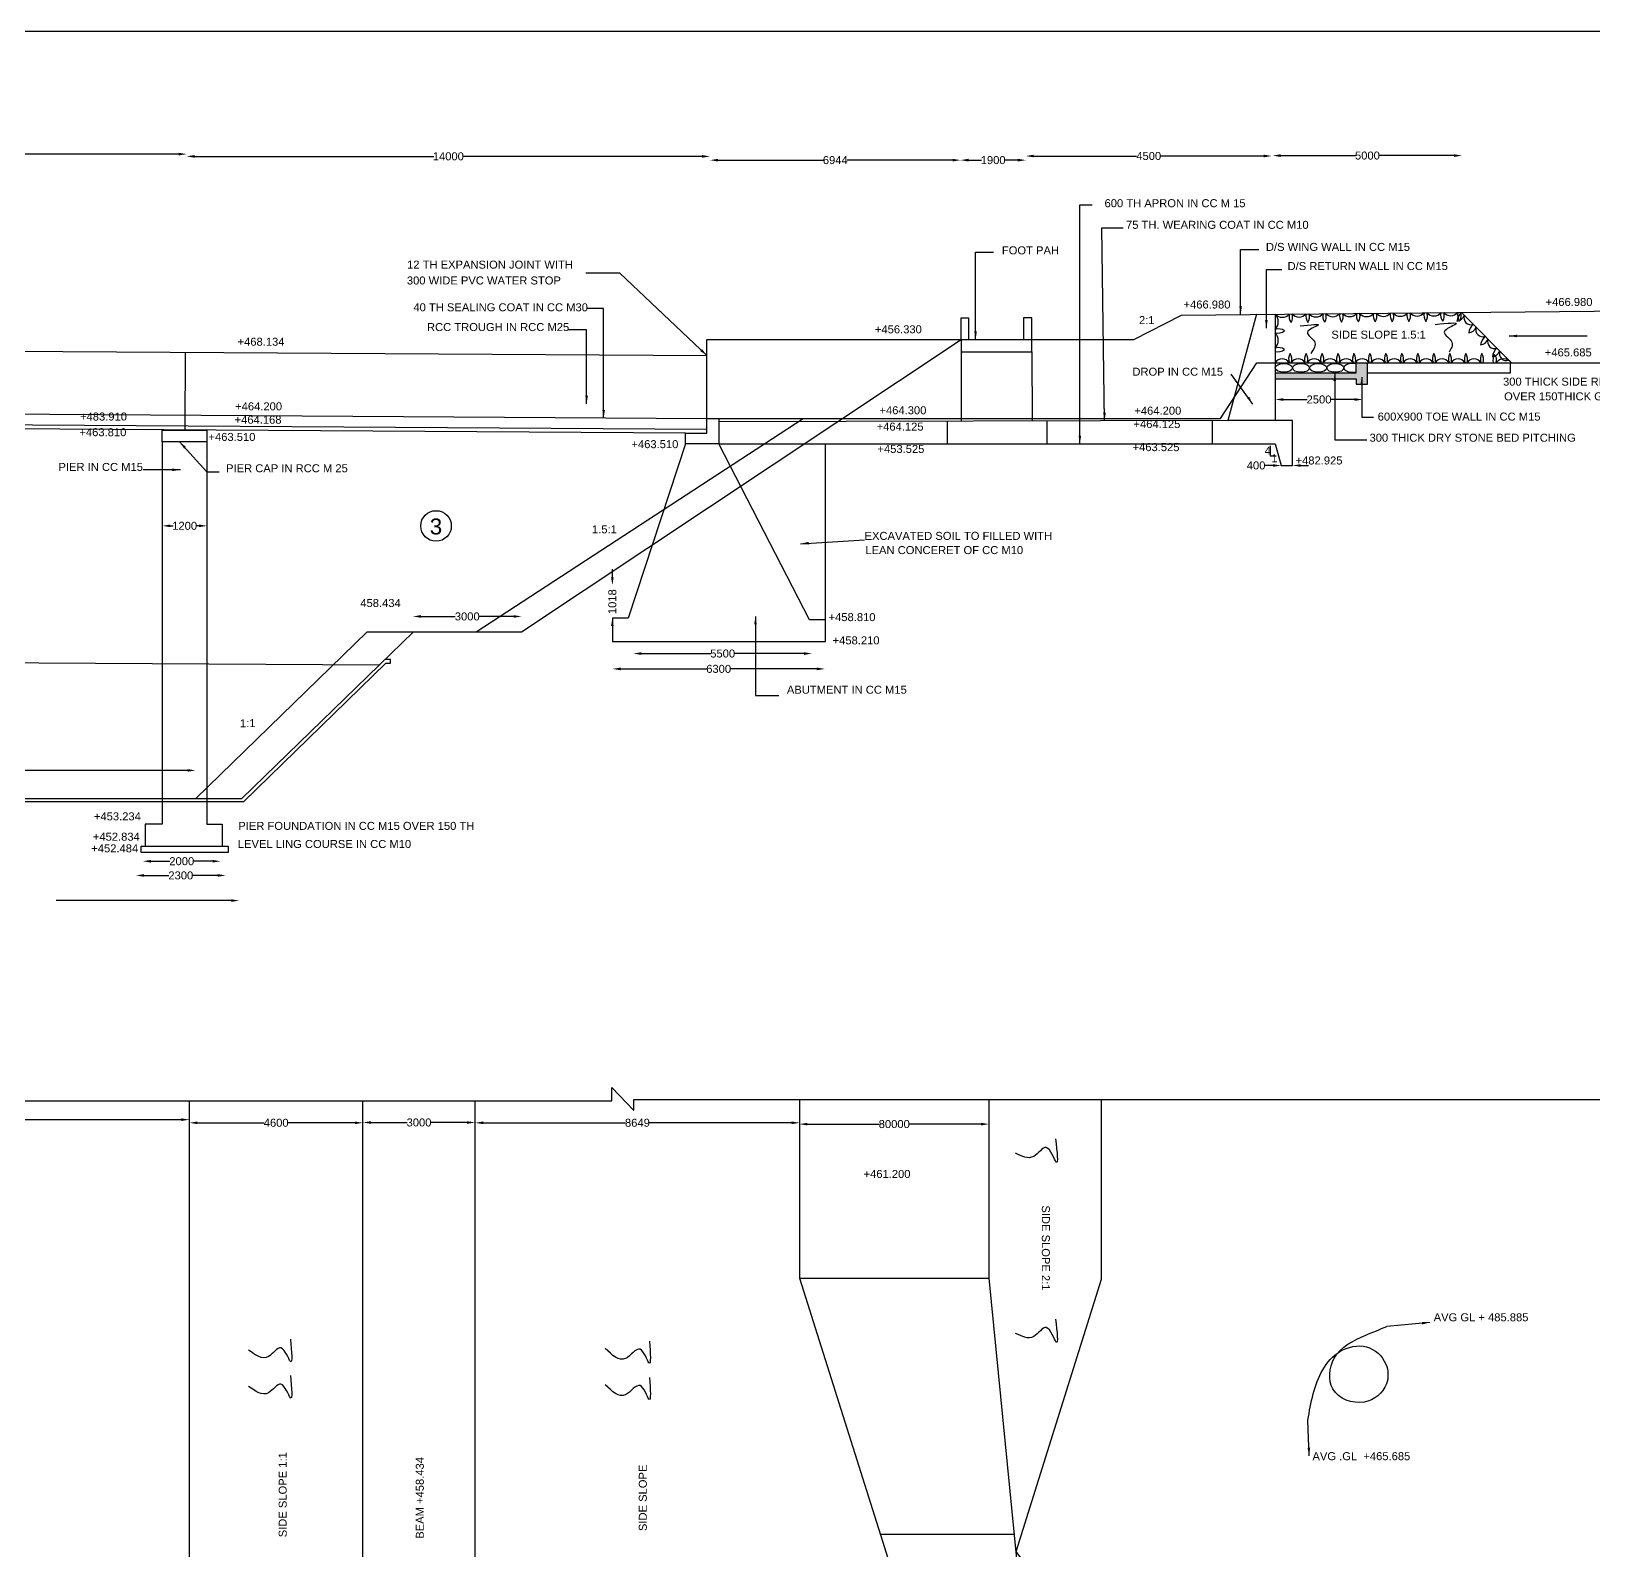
# Model space of a CAD drawing. Header units: millimetres. Extents: x 2429238 to 2656636, y 44384530 to 44544819.
# Drawn here: x 2536800 to 2614895, y 44468838 to 44544819 of the extents above; entities that cross this region are included whole.
import ezdxf

# ---------------------------------------------------------------- set-up
doc = ezdxf.new("R2010")
doc.units = ezdxf.units.MM
doc.header["$MEASUREMENT"] = 0
for name, color, linetype in [('DIMENSION', 7, 'Continuous'), ('DRAWING', 2, 'Continuous'), ('TEXT', 7, 'Continuous')]:
    doc.layers.add(name, color=color, linetype=linetype)
doc.styles.get("Standard").update_dxf_attribs({"font": 'arial.ttf', "height": 400})
doc.dimstyles.get("Standard").update_dxf_attribs({"dimtxt": 400, "dimasz": 400, "dimexe": 0.18, "dimexo": 0.0625, "dimgap": 0.09, "dimtad": 0, "dimdec": 0, "dimzin": 0, "dimdsep": 46, "dimtxsty": 'Standard', "dimcen": 0.09, "dimse1": 1, "dimse2": 1, "dimadec": 0, "dimazin": 0, "dimtfac": 1, "dimtdec": 0, "dimtofl": 0, "dimtmove": 0, "dimatfit": 3, "dimfxl": 1, "dimtolj": 1, "dimtzin": 0, "dimarcsym": 0})

# ---------------------------------------------------------------- blocks, each defined once
blk = doc.blocks.new('*D58')
at = {"layer": 'Defpoints', "color": 0, "transparency": 16777216}
for p in [(2518899, 44538948), (2544567, 44538676), (2544567, 44538676)]:
    blk.add_point(p, dxfattribs=at)
at = {"layer": 'TEXT', "color": 0, "lineweight": -2, "transparency": 16777216}
for p, q in [((2519299, 44538676), (2531000, 44538676)), ((2544167, 44538676), (2532466, 44538676))]:
    blk.add_line(p, q, dxfattribs=at)
at = {"layer": 'TEXT', "color": 0, "transparency": 16777216}
for points in [[(2519299, 44538743), (2519299, 44538610), (2518899, 44538676)], [(2544167, 44538743), (2544167, 44538610), (2544567, 44538676)]]:
    blk.add_solid(points, dxfattribs=at)
at = {"layer": 'TEXT', "color": 0, "transparency": 16777216, "insert": (2531733, 44538676), "char_height": 400, "attachment_point": 5}
blk.add_mtext('\\A1;14000', dxfattribs=at)
blk = doc.blocks.new('*D59')
at = {"layer": 'Defpoints', "color": 0, "transparency": 16777216}
for p in [(2544567, 44538676), (2570725, 44538676), (2570725, 44538562)]:
    blk.add_point(p, dxfattribs=at)
at = {"layer": 'TEXT', "color": 0, "lineweight": -2, "transparency": 16777216}
for p, q in [((2544967, 44538562), (2556913, 44538562)), ((2570325, 44538562), (2558379, 44538562))]:
    blk.add_line(p, q, dxfattribs=at)
at = {"layer": 'TEXT', "color": 0, "transparency": 16777216}
for points in [[(2544967, 44538629), (2544967, 44538495), (2544567, 44538562)], [(2570325, 44538629), (2570325, 44538495), (2570725, 44538562)]]:
    blk.add_solid(points, dxfattribs=at)
at = {"layer": 'TEXT', "color": 0, "transparency": 16777216, "insert": (2557646, 44538562), "char_height": 400, "attachment_point": 5}
blk.add_mtext('\\A1;14000', dxfattribs=at)
blk = doc.blocks.new('*D60')
at = {"layer": 'Defpoints', "color": 0, "transparency": 16777216}
for p in [(2570725, 44538562), (2583245, 44538424), (2583245, 44538373)]:
    blk.add_point(p, dxfattribs=at)
at = {"layer": 'TEXT', "color": 0, "lineweight": -2, "transparency": 16777216}
for p, q in [((2571125, 44538373), (2576387, 44538373)), ((2582845, 44538373), (2577582, 44538373))]:
    blk.add_line(p, q, dxfattribs=at)
at = {"layer": 'TEXT', "color": 0, "transparency": 16777216}
for points in [[(2571125, 44538440), (2571125, 44538307), (2570725, 44538373)], [(2582845, 44538440), (2582845, 44538307), (2583245, 44538373)]]:
    blk.add_solid(points, dxfattribs=at)
at = {"layer": 'TEXT', "color": 0, "transparency": 16777216, "insert": (2576985, 44538373), "char_height": 400, "attachment_point": 5}
blk.add_mtext('\\A1;6944', dxfattribs=at)
blk = doc.blocks.new('*D61')
at = {"layer": 'Defpoints', "color": 0, "transparency": 16777216}
for p in [(2583245, 44538424), (2586508, 44538424), (2586508, 44538373)]:
    blk.add_point(p, dxfattribs=at)
at = {"layer": 'TEXT', "color": 0, "lineweight": -2, "transparency": 16777216}
for p, q in [((2583645, 44538373), (2584299, 44538373)), ((2586108, 44538373), (2585454, 44538373))]:
    blk.add_line(p, q, dxfattribs=at)
at = {"layer": 'TEXT', "color": 0, "transparency": 16777216}
for points in [[(2583645, 44538440), (2583645, 44538307), (2583245, 44538373)], [(2586108, 44538440), (2586108, 44538307), (2586508, 44538373)]]:
    blk.add_solid(points, dxfattribs=at)
at = {"layer": 'TEXT', "color": 0, "transparency": 16777216, "insert": (2584876, 44538373), "char_height": 400, "attachment_point": 5}
blk.add_mtext('\\A1;1900', dxfattribs=at)
blk = doc.blocks.new('*D62')
at = {"layer": 'Defpoints', "color": 0, "transparency": 16777216}
for p in [(2586508, 44538373), (2598795, 44538580), (2598795, 44538580)]:
    blk.add_point(p, dxfattribs=at)
at = {"layer": 'TEXT', "color": 0, "lineweight": -2, "transparency": 16777216}
for p, q in [((2586908, 44538580), (2592047, 44538580)), ((2598395, 44538580), (2593257, 44538580))]:
    blk.add_line(p, q, dxfattribs=at)
at = {"layer": 'TEXT', "color": 0, "transparency": 16777216}
for points in [[(2586908, 44538647), (2586908, 44538513), (2586508, 44538580)], [(2598395, 44538647), (2598395, 44538513), (2598795, 44538580)]]:
    blk.add_solid(points, dxfattribs=at)
at = {"layer": 'TEXT', "color": 0, "transparency": 16777216, "insert": (2592652, 44538580), "char_height": 400, "attachment_point": 5}
blk.add_mtext('\\A1;4500', dxfattribs=at)
blk = doc.blocks.new('*D63')
at = {"layer": 'Defpoints', "color": 0, "transparency": 16777216}
for p in [(2598851, 44538589), (2608314, 44538600), (2608314, 44538589)]:
    blk.add_point(p, dxfattribs=at)
at = {"layer": 'TEXT', "color": 0, "lineweight": -2, "transparency": 16777216}
for p, q in [((2599251, 44538600), (2602986, 44538600)), ((2607914, 44538600), (2604179, 44538600))]:
    blk.add_line(p, q, dxfattribs=at)
at = {"layer": 'TEXT', "color": 0, "transparency": 16777216}
for points in [[(2599251, 44538667), (2599251, 44538533), (2598851, 44538600)], [(2607914, 44538667), (2607914, 44538533), (2608314, 44538600)]]:
    blk.add_solid(points, dxfattribs=at)
at = {"layer": 'TEXT', "color": 0, "transparency": 16777216, "insert": (2603582, 44538600), "char_height": 400, "attachment_point": 5}
blk.add_mtext('\\A1;5000', dxfattribs=at)
blk = doc.blocks.new('*D64')
at = {"layer": 'Defpoints', "color": 0, "transparency": 16777216}
for p in [(2598979, 44526342), (2603350, 44526404), (2603350, 44526342)]:
    blk.add_point(p, dxfattribs=at)
at = {"layer": 'TEXT', "color": 0, "lineweight": -2, "transparency": 16777216}
for p, q in [((2599379, 44526404), (2600564, 44526404)), ((2602950, 44526404), (2601764, 44526404))]:
    blk.add_line(p, q, dxfattribs=at)
at = {"layer": 'TEXT', "color": 0, "transparency": 16777216}
for points in [[(2599379, 44526471), (2599379, 44526337), (2598979, 44526404)], [(2602950, 44526471), (2602950, 44526337), (2603350, 44526404)]]:
    blk.add_solid(points, dxfattribs=at)
at = {"layer": 'TEXT', "color": 0, "transparency": 16777216, "insert": (2601164, 44526404), "char_height": 400, "attachment_point": 5}
blk.add_mtext('\\A1;2500', dxfattribs=at)
blk = doc.blocks.new('*D65')
at = {"layer": 'Defpoints', "color": 0, "transparency": 16777216}
for p in [(2599266, 44523106), (2599266, 44523106), (2599843, 44523106)]:
    blk.add_point(p, dxfattribs=at)
at = {"layer": 'TEXT', "color": 0, "lineweight": -2, "transparency": 16777216}
for p, q in [((2598866, 44523106), (2598466, 44523106)), ((2600243, 44523106), (2600643, 44523106))]:
    blk.add_line(p, q, dxfattribs=at)
at = {"layer": 'TEXT', "color": 0, "transparency": 16777216}
for points in [[(2598866, 44523172), (2598866, 44523039), (2599266, 44523106)], [(2600243, 44523172), (2600243, 44523039), (2599843, 44523106)]]:
    blk.add_solid(points, dxfattribs=at)
at = {"layer": 'TEXT', "color": 0, "transparency": 16777216, "insert": (2598017, 44523106), "char_height": 400, "attachment_point": 5}
blk.add_mtext('\\A1;400', dxfattribs=at)
blk = doc.blocks.new('*D66')
at = {"layer": 'Defpoints', "color": 0, "transparency": 16777216}
for p in [(2566889, 44513701), (2566889, 44513660), (2575826, 44513660)]:
    blk.add_point(p, dxfattribs=at)
at = {"layer": 'TEXT', "color": 0, "lineweight": -2, "transparency": 16777216}
for p, q in [((2567289, 44513701), (2570761, 44513701)), ((2575426, 44513701), (2571954, 44513701))]:
    blk.add_line(p, q, dxfattribs=at)
at = {"layer": 'TEXT', "color": 0, "transparency": 16777216}
for points in [[(2567289, 44513768), (2567289, 44513634), (2566889, 44513701)], [(2575426, 44513768), (2575426, 44513634), (2575826, 44513701)]]:
    blk.add_solid(points, dxfattribs=at)
at = {"layer": 'TEXT', "color": 0, "transparency": 16777216, "insert": (2571358, 44513701), "char_height": 400, "attachment_point": 5}
blk.add_mtext('\\A1;5500', dxfattribs=at)
blk = doc.blocks.new('*D67')
at = {"layer": 'Defpoints', "color": 0, "transparency": 16777216}
for p in [(2565851, 44512934), (2565851, 44512934), (2576462, 44512934)]:
    blk.add_point(p, dxfattribs=at)
at = {"layer": 'TEXT', "color": 0, "lineweight": -2, "transparency": 16777216}
for p, q in [((2566251, 44512934), (2570559, 44512934)), ((2576062, 44512934), (2571754, 44512934))]:
    blk.add_line(p, q, dxfattribs=at)
at = {"layer": 'TEXT', "color": 0, "transparency": 16777216}
for points in [[(2566251, 44513000), (2566251, 44512867), (2565851, 44512934)], [(2576062, 44513000), (2576062, 44512867), (2576462, 44512934)]]:
    blk.add_solid(points, dxfattribs=at)
at = {"layer": 'TEXT', "color": 0, "transparency": 16777216, "insert": (2571157, 44512934), "char_height": 400, "attachment_point": 5}
blk.add_mtext('\\A1;6300', dxfattribs=at)
blk = doc.blocks.new('*D68')
at = {"layer": 'Defpoints', "color": 0, "transparency": 16777216}
for p in [(2517590, 44507858), (2517590, 44507858), (2545010, 44507858)]:
    blk.add_point(p, dxfattribs=at)
at = {"layer": 'TEXT', "color": 0, "lineweight": -2, "transparency": 16777216}
for p, q in [((2517990, 44507858), (2527732, 44507858)), ((2544610, 44507858), (2534867, 44507858))]:
    blk.add_line(p, q, dxfattribs=at)
at = {"layer": 'TEXT', "color": 0, "transparency": 16777216}
for points in [[(2517990, 44507925), (2517990, 44507792), (2517590, 44507858)], [(2544610, 44507925), (2544610, 44507792), (2545010, 44507858)]]:
    blk.add_solid(points, dxfattribs=at)
at = {"layer": 'TEXT', "color": 0, "transparency": 16777216, "insert": (2531300, 44507858), "char_height": 400, "attachment_point": 5}
blk.add_mtext('\\A1;CANAL BED WIDTH =14600', dxfattribs=at)
blk = doc.blocks.new('*D78')
at = {"layer": 'Defpoints', "color": 0, "transparency": 16777216}
for p in [(2542033, 44502606), (2542033, 44502553), (2546515, 44502553)]:
    blk.add_point(p, dxfattribs=at)
at = {"layer": 'TEXT', "color": 0, "lineweight": -2, "transparency": 16777216}
for p, q in [((2542433, 44502606), (2543674, 44502606)), ((2546115, 44502606), (2544874, 44502606))]:
    blk.add_line(p, q, dxfattribs=at)
at = {"layer": 'TEXT', "color": 0, "transparency": 16777216}
for points in [[(2542433, 44502673), (2542433, 44502539), (2542033, 44502606)], [(2546115, 44502673), (2546115, 44502539), (2546515, 44502606)]]:
    blk.add_solid(points, dxfattribs=at)
at = {"layer": 'TEXT', "color": 0, "transparency": 16777216, "insert": (2544274, 44502606), "char_height": 400, "attachment_point": 5}
blk.add_mtext('\\A1;2300', dxfattribs=at)
blk = doc.blocks.new('*D79')
at = {"layer": 'Defpoints', "color": 0, "transparency": 16777216}
for p in [(2542380, 44503316), (2542380, 44503272), (2546263, 44503272)]:
    blk.add_point(p, dxfattribs=at)
at = {"layer": 'TEXT', "color": 0, "lineweight": -2, "transparency": 16777216}
for p, q in [((2542780, 44503316), (2543721, 44503316)), ((2545863, 44503316), (2544922, 44503316))]:
    blk.add_line(p, q, dxfattribs=at)
at = {"layer": 'TEXT', "color": 0, "transparency": 16777216}
for points in [[(2542780, 44503383), (2542780, 44503249), (2542380, 44503316)], [(2545863, 44503383), (2545863, 44503249), (2546263, 44503316)]]:
    blk.add_solid(points, dxfattribs=at)
at = {"layer": 'TEXT', "color": 0, "transparency": 16777216, "insert": (2544322, 44503316), "char_height": 400, "attachment_point": 5}
blk.add_mtext('\\A1;2000', dxfattribs=at)
blk = doc.blocks.new('*D80')
at = {"layer": 'Defpoints', "color": 0, "transparency": 16777216}
for p in [(2543350, 44520087), (2543350, 44520087), (2545585, 44520087)]:
    blk.add_point(p, dxfattribs=at)
at = {"layer": 'TEXT', "color": 0, "lineweight": -2, "transparency": 16777216}
for p, q in [((2543750, 44520087), (2543889, 44520087)), ((2545185, 44520087), (2545045, 44520087))]:
    blk.add_line(p, q, dxfattribs=at)
at = {"layer": 'TEXT', "color": 0, "transparency": 16777216}
for points in [[(2543750, 44520154), (2543750, 44520021), (2543350, 44520087)], [(2545185, 44520154), (2545185, 44520021), (2545585, 44520087)]]:
    blk.add_solid(points, dxfattribs=at)
at = {"layer": 'TEXT', "color": 0, "transparency": 16777216, "insert": (2544467, 44520087), "char_height": 400, "attachment_point": 5}
blk.add_mtext('\\A1;1200', dxfattribs=at)
blk = doc.blocks.new('*D81')
at = {"layer": 'Defpoints', "color": 0, "transparency": 16777216}
for p in [(2555878, 44515387), (2561304, 44515556), (2561304, 44515387)]:
    blk.add_point(p, dxfattribs=at)
at = {"layer": 'TEXT', "color": 0, "lineweight": -2, "transparency": 16777216}
for p, q in [((2556278, 44515556), (2557994, 44515556)), ((2560904, 44515556), (2559187, 44515556))]:
    blk.add_line(p, q, dxfattribs=at)
at = {"layer": 'TEXT', "color": 0, "transparency": 16777216}
for points in [[(2556278, 44515623), (2556278, 44515490), (2555878, 44515556)], [(2560904, 44515623), (2560904, 44515490), (2561304, 44515556)]]:
    blk.add_solid(points, dxfattribs=at)
at = {"layer": 'TEXT', "color": 0, "transparency": 16777216, "insert": (2558591, 44515556), "char_height": 400, "attachment_point": 5}
blk.add_mtext('\\A1;3000', dxfattribs=at)
blk = doc.blocks.new('*D82')
at = {"layer": 'Defpoints', "color": 0, "transparency": 16777216}
for p in [(2564797, 44517117), (2565844, 44515473), (2565844, 44515473)]:
    blk.add_point(p, dxfattribs=at)
at = {"layer": 'TEXT', "color": 0, "lineweight": -2, "transparency": 16777216}
for p, q in [((2565844, 44517517), (2565844, 44517917)), ((2565844, 44515073), (2565844, 44514673))]:
    blk.add_line(p, q, dxfattribs=at)
at = {"layer": 'TEXT', "color": 0, "transparency": 16777216}
for points in [[(2565777, 44517517), (2565911, 44517517), (2565844, 44517117)], [(2565777, 44515073), (2565911, 44515073), (2565844, 44515473)]]:
    blk.add_solid(points, dxfattribs=at)
at = {"layer": 'TEXT', "color": 0, "transparency": 16777216, "insert": (2565844, 44516295), "char_height": 400, "attachment_point": 5, "rotation": 90}
blk.add_mtext('\\A1;1018', dxfattribs=at)
blk = doc.blocks.new('*D87')
at = {"layer": 'Defpoints', "color": 0, "transparency": 16777216}
for p in [(2517507, 44490394), (2544708, 44490394), (2544708, 44490394)]:
    blk.add_point(p, dxfattribs=at)
at = {"layer": 'TEXT', "color": 0, "lineweight": -2, "transparency": 16777216}
for p, q in [((2517907, 44490394), (2530375, 44490394)), ((2544308, 44490394), (2531841, 44490394))]:
    blk.add_line(p, q, dxfattribs=at)
at = {"layer": 'TEXT', "color": 0, "transparency": 16777216}
for points in [[(2517907, 44490461), (2517907, 44490328), (2517507, 44490394)], [(2544308, 44490461), (2544308, 44490328), (2544708, 44490394)]]:
    blk.add_solid(points, dxfattribs=at)
at = {"layer": 'TEXT', "color": 0, "transparency": 16777216, "insert": (2531108, 44490394), "char_height": 400, "attachment_point": 5}
blk.add_mtext('\\A1;14600', dxfattribs=at)
blk = doc.blocks.new('*D88')
at = {"layer": 'Defpoints', "color": 0, "transparency": 16777216}
for p in [(2544708, 44490394), (2553373, 44490394), (2553373, 44490238)]:
    blk.add_point(p, dxfattribs=at)
at = {"layer": 'TEXT', "color": 0, "lineweight": -2, "transparency": 16777216}
for p, q in [((2545108, 44490238), (2548436, 44490238)), ((2552973, 44490238), (2549645, 44490238))]:
    blk.add_line(p, q, dxfattribs=at)
at = {"layer": 'TEXT', "color": 0, "transparency": 16777216}
for points in [[(2545108, 44490305), (2545108, 44490172), (2544708, 44490238)], [(2552973, 44490305), (2552973, 44490172), (2553373, 44490238)]]:
    blk.add_solid(points, dxfattribs=at)
at = {"layer": 'TEXT', "color": 0, "transparency": 16777216, "insert": (2549041, 44490238), "char_height": 400, "attachment_point": 5}
blk.add_mtext('\\A1;4600', dxfattribs=at)
blk = doc.blocks.new('*D89')
at = {"layer": 'Defpoints', "color": 0, "transparency": 16777216}
for p in [(2553373, 44490238), (2558987, 44490253), (2558987, 44490238)]:
    blk.add_point(p, dxfattribs=at)
at = {"layer": 'TEXT', "color": 0, "lineweight": -2, "transparency": 16777216}
for p, q in [((2553773, 44490253), (2555583, 44490253)), ((2558587, 44490253), (2556776, 44490253))]:
    blk.add_line(p, q, dxfattribs=at)
at = {"layer": 'TEXT', "color": 0, "transparency": 16777216}
for points in [[(2553773, 44490319), (2553773, 44490186), (2553373, 44490253)], [(2558587, 44490319), (2558587, 44490186), (2558987, 44490253)]]:
    blk.add_solid(points, dxfattribs=at)
at = {"layer": 'TEXT', "color": 0, "transparency": 16777216, "insert": (2556180, 44490253), "char_height": 400, "attachment_point": 5}
blk.add_mtext('\\A1;3000', dxfattribs=at)
blk = doc.blocks.new('*D90')
at = {"layer": 'Defpoints', "color": 0, "transparency": 16777216}
for p in [(2558987, 44490238), (2575206, 44490238), (2575206, 44490238)]:
    blk.add_point(p, dxfattribs=at)
at = {"layer": 'TEXT', "color": 0, "lineweight": -2, "transparency": 16777216}
for p, q in [((2559387, 44490238), (2566498, 44490238)), ((2574806, 44490238), (2567694, 44490238))]:
    blk.add_line(p, q, dxfattribs=at)
at = {"layer": 'TEXT', "color": 0, "transparency": 16777216}
for points in [[(2559387, 44490305), (2559387, 44490172), (2558987, 44490238)], [(2574806, 44490305), (2574806, 44490172), (2575206, 44490238)]]:
    blk.add_solid(points, dxfattribs=at)
at = {"layer": 'TEXT', "color": 0, "transparency": 16777216, "insert": (2567096, 44490238), "char_height": 400, "attachment_point": 5}
blk.add_mtext('\\A1;8649', dxfattribs=at)
blk = doc.blocks.new('*D91')
at = {"layer": 'Defpoints', "color": 0, "transparency": 16777216}
for p in [(2575195, 44490172), (2584672, 44490172), (2584672, 44490172)]:
    blk.add_point(p, dxfattribs=at)
at = {"layer": 'TEXT', "color": 0, "lineweight": -2, "transparency": 16777216}
for p, q in [((2575595, 44490172), (2579181, 44490172)), ((2584272, 44490172), (2580686, 44490172))]:
    blk.add_line(p, q, dxfattribs=at)
at = {"layer": 'TEXT', "color": 0, "transparency": 16777216}
for points in [[(2575595, 44490238), (2575595, 44490105), (2575195, 44490172)], [(2584272, 44490238), (2584272, 44490105), (2584672, 44490172)]]:
    blk.add_solid(points, dxfattribs=at)
at = {"layer": 'TEXT', "color": 0, "transparency": 16777216, "insert": (2579933, 44490172), "char_height": 400, "attachment_point": 5}
blk.add_mtext('\\A1;80000', dxfattribs=at)

msp = doc.modelspace()

# ---------------------------------------------------------------- hatches: boundary and pattern name
at = {"layer": 'DRAWING'}
h = msp.add_hatch(dxfattribs=at)
h.set_pattern_fill('AR-SAND', color=0, scale=20, style=0)
h.set_pattern_definition([(37.5, (0, 0), (-1.259867162, 38.53647538), [0, -30.4, 0, -34, 0, -32.5]), (7.5, (0, 0), (35.395534105, 56.442921305), [0, -16.4, 0, -27.4, 0, -10.5]), (327.5, (-24.6, 0), (62.282837235, 0.11318107), [0, -10, 0, -36, 0, -47]), (317.5, (-24.6, 0), (60.12253209, 17.5535113), [0, -5, 0, -23.6, 0, -27])])
h.paths.add_polyline_path([(2603592.5, 44528243.3), (2603016.2, 44528243.3), (2603016.2, 44527730.8), (2598978.5, 44527730.8), (2598978.5, 44527442.3), (2603016.2, 44527442.3), (2603016.2, 44527165.6), (2603592.5, 44527165.6)])

# ---------------------------------------------------------------- linework, layer by layer
msp.add_lwpolyline([(2598714.4, 44524080.3), (2598714.4, 44523584), (2599023.3, 44523584)])
at = {"layer": 'DIMENSION', "color": 0}
for points in [[(2656611.9, 44384530.1), (2429237.6, 44384530.1), (2429237.6, 44544819.4), (2656611.9, 44544819.4)], [(2543337.1, 44524876.7), (2545572.7, 44524876.7), (2545572.7, 44524287), (2543337.1, 44524287)], [(2542289.4, 44504067.6), (2546648.8, 44504067.6), (2546648.8, 44503758.9), (2542289.4, 44503758.9)]]:
    msp.add_lwpolyline(points, close=True, dxfattribs=at)
for points in [[(2570572.8, 44524727), (2570572.8, 44529411.2), (2591913.3, 44529411.2), (2594284.1, 44530628.2), (2620071.2, 44530875.4), (2620071.2, 44533544.2)], [(2583271.2, 44529411.2), (2583271.2, 44528784.9), (2586816.8, 44528784.9), (2586816.8, 44530492.9), (2586389.5, 44530492.9), (2586389.5, 44529411.2)], [(2598036.4, 44530664.1), (2596601.7, 44525359.2)], [(2598978.5, 44530672.6), (2598978.5, 44525359.2)], [(2608285.8, 44530762.4), (2610777.3, 44528243.3)], [(2479766.9, 44529977.3), (2501959, 44515087), (2507148.8, 44515087), (2515689.7, 44506461.8), (2547320.5, 44506461.8), (2555903, 44514795.4), (2561308.3, 44514795.4), (2583271.2, 44529411.2), (2583271.2, 44530486.9), (2583640.1, 44530486.9), (2583640.1, 44529411.2)], [(2492780.5, 44529091.8), (2570572.8, 44528600.9)], [(2544489.3, 44524883.8), (2544513.8, 44528766.8)], [(2570572.8, 44525448.4), (2596238, 44525448.4), (2598062, 44528243.3), (2620122.5, 44528243.3)], [(2583271.2, 44528784.9), (2583280.1, 44525324.8)], [(2586816.8, 44528784.9), (2586825.7, 44525334)], [(2598978.5, 44527442.3), (2603016.2, 44527442.3), (2603016.2, 44527165.6), (2603592.5, 44527165.6), (2603592.5, 44528243.3)], [(2598978.5, 44527730.8), (2603016.2, 44527730.8), (2603016.2, 44528243.3)], [(2603592.5, 44527732.1), (2610734.7, 44527732.1), (2610734.7, 44528243.3)], [(2492190.5, 44525978.4), (2570572.8, 44525448.4)], [(2492780.3, 44525424.7), (2570572.8, 44524922.6)], [(2569492.9, 44524727.4), (2493913.3, 44525200.1)], [(2559028.8, 44514795.4), (2575379.7, 44525448.4)], [(2571164.1, 44525448.4), (2571164.1, 44524194.4), (2569492.9, 44524194.4), (2569492.9, 44524727.4), (2570572.8, 44524727)], [(2571164.1, 44524194.4), (2598967, 44524194.4), (2599265.9, 44523105.6), (2599843.4, 44523105.6), (2599843.4, 44525359.2), (2596601.7, 44525359.2), (2571164.1, 44525293.6)], [(2582580.7, 44525323), (2582580.7, 44524194.4)], [(2587562.4, 44525335.9), (2587562.4, 44524194.4)], [(2595828.6, 44525357.2), (2595828.6, 44524194.4)], [(2543337.1, 44524287), (2543337.1, 44505163.5), (2542493.2, 44505163.5), (2542493.2, 44504067.6)], [(2545572.7, 44524287), (2545572.7, 44505163.5), (2546344.9, 44505163.5), (2546344.9, 44504067.6)], [(2569492.9, 44524194.4), (2566640.5, 44515473.1), (2565843.9, 44515473.1), (2565843.9, 44514309.6), (2576502.4, 44514309.6), (2576502.4, 44515395.1), (2575701.5, 44515395.1), (2571164.1, 44524194.4)], [(2576502.4, 44515395.1), (2576502.4, 44524194.4)], [(2545033.1, 44506461.8), (2553589.4, 44514795.4), (2555903, 44514795.4)], [(2508512.4, 44513709.9), (2508263.5, 44513709.9), (2508263.5, 44513494.7), (2508501.6, 44513494.7), (2515587.3, 44506302.8), (2547424.1, 44506302.8), (2554521, 44513219.6), (2554759.4, 44513219.6), (2554759.4, 44513406.6), (2554471.3, 44513405.2)], [(2508813.3, 44513406), (2554195.5, 44513137.5)], [(2513955.4, 44491336.6), (2565820.7, 44491336.6), (2565820.7, 44491997.2), (2566918, 44490844.7), (2566918, 44491397), (2620556, 44491397), (2620556, 44484108.5), (2621673.2, 44484108.5), (2619654.4, 44482801.7), (2620695.5, 44482801.7), (2620695.5, 44471569), (2621495.8, 44471569), (2619680.1, 44470350.9), (2620530.8, 44470350.9), (2620530.8, 44459242), (2621408.5, 44459242), (2619718, 44458016.8), (2620572.6, 44458016.8), (2620572.6, 44447026.7), (2621416.8, 44447026.7), (2619791.6, 44445782.5), (2620568.3, 44445782.5), (2620568.3, 44442091.2)], [(2546891, 44445546.6), (2544708.4, 44456734.4), (2544708.4, 44491336.6)], [(2555515.6, 44442091.2), (2555531.6, 44445506), (2553372.7, 44456567.1), (2553372.7, 44491336.6)], [(2561169.5, 44442091.2), (2561185.4, 44445479.3), (2558986.5, 44456470.1), (2558986.5, 44491336.6)], [(2575205.7, 44491397), (2575205.7, 44482469), (2583682.5, 44455591.8), (2583682.5, 44436904.9), (2587333.2, 44436904.9), (2587333.2, 44455588), (2584671.9, 44482470), (2584671.9, 44491397)], [(2587333.2, 44455588), (2592332.2, 44460308.2), (2586024.3, 44468808.9), (2590294.7, 44482421.8), (2590294.7, 44491397)], [(2575205.7, 44482469), (2584671.9, 44482470)], [(2585941.3, 44469648.1), (2579249.3, 44469648.1)]]:
    msp.add_lwpolyline(points, dxfattribs=at)
msp.add_circle((2557032.2, 44520082.5), 763.5, dxfattribs=at)
for points in [[(2588000.8, 44489429.1), (2588027.4, 44488270.7), (2587532.9, 44488998.7), (2586905.4, 44488557.7), (2586001.5, 44488711.8)], [(2588000.8, 44480426.7), (2588027.4, 44479268.3), (2587532.9, 44479996.3), (2586905.4, 44479555.3), (2586001.5, 44479709.4)], [(2600609.2, 44475364.1), (2600878.5, 44476693.4), (2602209.3, 44478797.1), (2603540.1, 44479032.7), (2604500.3, 44478174.4), (2604534, 44477181.4), (2603422.1, 44476272.6), (2601855.5, 44476929), (2601922.9, 44478460.5), (2603506.4, 44479621.7), (2604548.9, 44480047.9)], [(2549757.5, 44479418.9), (2549750.6, 44478302.4), (2549278.7, 44478982), (2548661.1, 44478552.1), (2547661.9, 44478871)], [(2567703.2, 44479312.4), (2567672.8, 44478232), (2567229.4, 44478911.8), (2566506.5, 44478450.5), (2565492.1, 44478954.3)], [(2549757.5, 44477605.6), (2549750.6, 44476489.1), (2549278.7, 44477168.7), (2548661.1, 44476738.8), (2547661.9, 44477057.7)], [(2567703.2, 44477499.1), (2567672.8, 44476418.7), (2567229.4, 44477098.5), (2566506.5, 44476637.2), (2565492.1, 44477141)]]:
    msp.add_spline(points, degree=3, dxfattribs=at)
at = {"layer": 'DRAWING', "color": 0}
for centre, radius, start, end in [((2599322.9, 44530977.3), 459.8, 221.501638, 319.687184), ((2598562.9, 44530292.3), 563.3, 317.540174, 42.459826), ((2600223.9, 44530573), 560.6, 169.013541, 214.977085), ((2599351.2, 44530524), 495.1, 326.620358, 18.521683), ((2600165, 44530985.9), 459.8, 221.501638, 319.687184), ((2601066, 44530581.6), 560.6, 169.013541, 214.977085), ((2600193.2, 44530532.6), 495.1, 326.620358, 18.521683), ((2601007, 44530994.6), 459.8, 221.501638, 319.687184), ((2601908, 44530590.2), 560.6, 169.013541, 214.977085), ((2601035.2, 44530541.2), 495.1, 326.620358, 18.521683), ((2601849.4, 44531002.1), 459.8, 221.501638, 319.687184), ((2602750.4, 44530597.7), 560.6, 169.013541, 214.977085), ((2601877.6, 44530548.7), 495.1, 326.620358, 18.521683), ((2602691.6, 44531010.2), 459.8, 221.501638, 319.687184), ((2603592.7, 44530605.8), 560.6, 169.013541, 214.977085), ((2602719.9, 44530556.8), 495.1, 326.620358, 18.521683), ((2603533.9, 44531010.2), 459.8, 221.501638, 319.687184), ((2604434.9, 44530605.8), 560.6, 169.013541, 214.977085), ((2603562.1, 44530556.8), 495.1, 326.620358, 18.521683), ((2604375.9, 44531018.8), 459.8, 221.501638, 319.687184), ((2605276.9, 44530614.4), 560.6, 169.013541, 214.977085), ((2604404.1, 44530565.4), 495.1, 326.620358, 18.521683), ((2605218, 44531027.4), 459.8, 221.501638, 319.687184), ((2606119, 44530623.1), 560.6, 169.013541, 214.977085), ((2605246.2, 44530574), 495.1, 326.620358, 18.521683), ((2606060, 44531036), 459.8, 221.501638, 319.687184), ((2606961, 44530631.7), 560.6, 169.013541, 214.977085), ((2606088.2, 44530582.7), 495.1, 326.620358, 18.521683), ((2606902, 44531044.6), 459.8, 221.501638, 319.687184), ((2607803, 44530640.3), 560.6, 169.013541, 214.977085), ((2606930.3, 44530591.3), 495.1, 326.620358, 18.521683), ((2607744.1, 44531053.3), 459.8, 221.501638, 319.687184), ((2608686.8, 44530276.5), 629.9, 129.533714, 175.299475), ((2607996.6, 44530787.5), 463.6, 277.728635, 338.601062), ((2608645.1, 44530648.9), 560.6, 169.013541, 214.977085), ((2607772.3, 44530599.9), 495.1, 326.620358, 18.521683), ((2608752.4, 44530490.6), 348.5, 158.495093, 290.87364), ((2599133.1, 44529388.6), 545.8, 55.955588, 106.453951), ((2599103.1, 44530269.4), 544.3, 256.77151, 308.062695), ((2598562.9, 44529359.2), 563.3, 317.540174, 42.459826), ((2609277.6, 44529679.2), 629.9, 129.533714, 175.299475), ((2608587.4, 44530190.2), 463.6, 277.728635, 338.601062), ((2609343.2, 44529893.3), 348.5, 158.495093, 290.87364), ((2599133.1, 44528455.5), 545.8, 55.955588, 106.453951), ((2609868.4, 44529081.9), 629.9, 129.533714, 175.299475), ((2609178.2, 44529592.9), 463.6, 277.728635, 338.601062), ((2609934, 44529296), 348.5, 158.495093, 290.87364), ((2610459.1, 44528484.6), 629.9, 129.533714, 175.299475), ((2599103.1, 44529336.3), 544.3, 256.77151, 308.062695), ((2599326.8, 44528014.4), 416.7, 33.319243, 146.680757), ((2600177.4, 44528428.2), 535.3, 149.423887, 200.208139), ((2599290.7, 44528411.5), 514.7, 340.927851, 34.168069), ((2600125.3, 44528014.4), 416.7, 33.319243, 146.680757), ((2600975.9, 44528428.2), 535.3, 149.423887, 200.208139), ((2600089.2, 44528411.5), 514.7, 340.927851, 34.168069), ((2600923.8, 44528014.4), 416.7, 33.319243, 146.680757), ((2601774.4, 44528428.2), 535.3, 149.423887, 200.208139), ((2600887.7, 44528411.5), 514.7, 340.927851, 34.168069), ((2601722.4, 44528014.4), 416.7, 33.319243, 146.680757), ((2602572.9, 44528428.2), 535.3, 149.423887, 200.208139), ((2601686.3, 44528411.5), 514.7, 340.927851, 34.168069), ((2602520.9, 44528014.4), 416.7, 33.319243, 146.680757), ((2603371.5, 44528428.2), 535.3, 149.423887, 200.208139), ((2602484.8, 44528411.5), 514.7, 340.927851, 34.168069), ((2603319.4, 44528014.4), 416.7, 33.319243, 146.680757), ((2604170, 44528428.2), 535.3, 149.423887, 200.208139), ((2603283.3, 44528411.5), 514.7, 340.927851, 34.168069), ((2604117.9, 44528014.4), 416.7, 33.319243, 146.680757), ((2604968.5, 44528428.2), 535.3, 149.423887, 200.208139), ((2604081.8, 44528411.5), 514.7, 340.927851, 34.168069), ((2604916.5, 44528014.4), 416.7, 33.319243, 146.680757), ((2605767.1, 44528428.2), 535.3, 149.423887, 200.208139), ((2604880.4, 44528411.5), 514.7, 340.927851, 34.168069), ((2605715, 44528014.4), 416.7, 33.319243, 146.680757), ((2606565.6, 44528428.2), 535.3, 149.423887, 200.208139), ((2605678.9, 44528411.5), 514.7, 340.927851, 34.168069), ((2606513.5, 44528014.4), 416.7, 33.319243, 146.680757), ((2607364.1, 44528428.2), 535.3, 149.423887, 200.208139), ((2606477.4, 44528411.5), 514.7, 340.927851, 34.168069), ((2607312.1, 44528014.4), 416.7, 33.319243, 146.680757), ((2608162.7, 44528428.2), 535.3, 149.423887, 200.208139), ((2607276, 44528411.5), 514.7, 340.927851, 34.168069), ((2608110.6, 44528014.4), 416.7, 33.319243, 146.680757), ((2608961.2, 44528428.2), 535.3, 149.423887, 200.208139), ((2608074.5, 44528411.5), 514.7, 340.927851, 34.168069), ((2608909.1, 44528014.4), 416.7, 33.319243, 146.680757), ((2609759.7, 44528428.2), 535.3, 149.423887, 200.208139), ((2608873, 44528411.5), 514.7, 340.927851, 34.168069), ((2609769, 44528995.5), 463.6, 277.728635, 338.601062), ((2610728.1, 44528353.8), 869.9, 159.201643, 187.298958), ((2609627.2, 44528366.1), 413.2, 342.71916, 45.88175), ((2610399.5, 44527976.4), 462.5, 35.245337, 144.754663), ((2610524.8, 44528698.7), 348.5, 158.495093, 290.87364)]:
    msp.add_arc(centre, radius, start, end, dxfattribs=at)
for centre in [(2599406.7, 44527987.5), (2600263.2, 44527987.5), (2601119.6, 44527987.5), (2601976, 44527987.5)]:
    msp.add_ellipse(centre, major_axis=(-428.2, 0), ratio=0.5230502, dxfattribs=at)
msp.add_ellipse((2602832.4, 44527987.5), major_axis=(-428.2, 0), ratio=0.5230502, start_param=4.2687146, end_param=8.297656, dxfattribs=at)
for points in [[(2600213.7, 44530082.3), (2601122.2, 44530119.2), (2600583, 44529757.6), (2600930.1, 44529308.3), (2600758.8, 44528712)], [(2606975.1, 44530160.3), (2608000.6, 44530170.7), (2607425.1, 44529773.4), (2607807, 44529266.3), (2607665.8, 44528780.2)]]:
    msp.add_spline(points, degree=3, dxfattribs=at)
at = {"layer": 'TEXT', "color": 0, "transparency": 16777216}
msp.add_line((2546794.3, 44501349.1), (2538053.1, 44501349.1), dxfattribs=at)
msp.add_solid([(2546794.3, 44501415.8), (2546794.3, 44501282.4), (2547194.3, 44501349.1)], dxfattribs=at)

# ---------------------------------------------------------------- texts
for s, p in [('4', (2598446.9, 44523644.5)), ('1', (2598781.3, 44523269))]:
    msp.add_text(s, height=400).set_placement(p)
at = {"layer": 'DIMENSION', "color": 0}
for s, height, p in [('600 TH APRON IN CC M 15', 400, (2590443.7, 44536021.1)), ('75 TH. WEARING COAT IN CC M10', 400, (2591516.7, 44534939.6)), ('FOOT PAH', 400, (2585312.7, 44533662.9)), ('D/S WING WALL IN CC M15 ', 400, (2598508.4, 44533835)), ('12 TH EXPANSION JOINT WITH', 400, (2555584.1, 44532949.9)), ('D/S RETURN WALL IN CC M15', 400, (2599591.3, 44532877.9)), ('300 WIDE PVC WATER STOP', 400, (2555573.2, 44532156.9)), ('+466.980', 400, (2594390.8, 44530954.5)), ('+466.980', 400, (2612486.3, 44531082.6)), ('40 TH SEALING COAT IN CC M30', 400, (2555899.5, 44530815.6)), ('2:1', 400, (2592165, 44530176.8)), ('RCC TROUGH IN RCC M25', 400, (2556578.4, 44529827.5)), ('+456.330', 400, (2578966, 44529714.7)), ('SIDE SLOPE 1.5:1', 400, (2601780.5, 44529448.5)), ('+468.134', 400, (2547110.8, 44529093.3)), ('+465.685', 400, (2612447.7, 44528559.5)), ('DROP IN CC M15', 400, (2591834.7, 44527595.4)), ('300 THICK SIDE REVETMENT ', 400, (2610359.5, 44527098.4)), ('OVER 150THICK GRADE BACKING ', 400, (2610413.5, 44526362.7)), ('+464.200', 400, (2546989.2, 44525863.7)), ('+464.300', 400, (2579192.8, 44525666.9)), ('+464.200', 400, (2591933.8, 44525646.4)), ('+483.910', 400, (2539237, 44525353.2)), ('+464.168', 400, (2546963.1, 44525194.5)), ('+464.125', 400, (2579053.1, 44524849.4)), ('+464.125', 400, (2591888.2, 44524978.2)), ('600X900 TOE WALL IN CC M15 ', 400, (2604096.3, 44525350.5)), ('+463.810', 400, (2539206.3, 44524569.7)), ('+463.510', 400, (2545657.9, 44524334)), ('+463.510', 400, (2566796.7, 44523972)), ('300 THICK DRY STONE BED PITCHING', 400, (2603688.7, 44524294.2)), ('+453.525', 400, (2579093, 44523732.8)), ('+463.525', 400, (2591842.6, 44523824.2)), ('+482.925', 400, (2599990.8, 44523156)), ('PIER IN CC M15', 400, (2538159.7, 44522833)), ('PIER CAP IN RCC M 25', 400, (2546536.2, 44522766.6)), ('3', 800, (2556717.6, 44519655.9)), ('1.5:1', 400, (2564825.4, 44519713.7)), ('EXCAVATED SOIL TO FILLED WITH ', 400, (2578448.1, 44519386.1)), ('LEAN CONCERET OF CC M10', 400, (2578489.7, 44518675)), ('458.434', 400, (2553246.9, 44516027.9)), ('+458.810', 400, (2576650.5, 44515323.2)), ('+458.210', 400, (2576851.6, 44514161.1)), ('ABUTMENT IN CC M15', 400, (2574567.9, 44511693.4)), ('1', 400, (2547231.6, 44510016.4)), (':1', 400, (2547544.1, 44510026)), ('+453.234', 400, (2539931.5, 44505361.3)), ('+452.834', 400, (2539878.5, 44504343.4)), ('PIER FOUNDATION IN CC M15 OVER 150 TH', 400, (2547148.2, 44504884.3)), ('+452.484', 400, (2539799.1, 44503761.7)), ('LEVEL LING COURSE IN CC M10', 400, (2547125, 44503979.8)), ('+461.200', 400, (2578399, 44487480)), ('AVG GL + 485.885', 400, (2606893.4, 44480312.5)), ('AVG .GL  +465.685', 400, (2600834, 44473367.3))]:
    msp.add_text(s, height=height, dxfattribs=at).set_placement(p)
for s, rotation, p in [('SIDE SLOPE 2:1', 270, (2587310.1, 44486106.8)), ('SIDE SLOPE 1:1', 90, (2549567.3, 44469512.1)), ('BEAM +458.434', 90, (2556420.6, 44469439.3)), ('SIDE SLOPE', 90, (2567565, 44469823.5))]:
    msp.add_text(s, height=400, rotation=rotation, dxfattribs=at).set_placement(p)

# ---------------------------------------------------------------- dimensions: what is measured, and where the dimension line sits
at = {"layer": 'TEXT', "color": 0}
for base, p1, p2, text, picture, middle in [((2544566.8, 44538676.2), (2518899.5, 44538948.2), (2544566.8, 44538676.2), '14000', '*D58', (2531733.1, 44538676.2)), ((2570724.7, 44538562.1), (2544566.8, 44538676.2), (2570724.7, 44538676.2), '14000', '*D59', (2557645.8, 44538562.1)), ((2583244.6, 44538373.2), (2570724.7, 44538562.1), (2583244.6, 44538423.8), '6944', '*D60', (2576984.7, 44538373.2)), ((2586508.3, 44538373.2), (2583244.6, 44538423.8), (2586508.3, 44538423.8), '1900', '*D61', (2584876.4, 44538373.2)), ((2598795.4, 44538579.9), (2586508.3, 44538373.2), (2598795.4, 44538579.9), '4500', '*D62', (2592651.8, 44538579.9)), ((2608314.2, 44538600.2), (2598850.8, 44538589.1), (2608314.2, 44538589.1), '5000', '*D63', (2603582.5, 44538600.2)), ((2603350.1, 44526404), (2598978.5, 44526341.7), (2603350.1, 44526341.7), '2500', '*D64', (2601164.3, 44526404)), ((2599265.9, 44523105.6), (2599843.4, 44523105.6), (2599265.9, 44523105.6), '400', '*D65', (2598016.6, 44523105.6)), ((2543349.5, 44520087.2), (2545585.1, 44520087.2), (2543349.5, 44520087.2), '1200', '*D80', (2544467.3, 44520087.2)), ((2561303.7, 44515556.5), (2555877.7, 44515387.5), (2561303.7, 44515387.5), '3000', '*D81', (2558590.7, 44515556.5)), ((2566889.4, 44513701.1), (2575825.7, 44513659.7), (2566889.4, 44513659.7), '5500', '*D66', (2571357.5, 44513701.1)), ((2565851.1, 44512933.6), (2576462.1, 44512933.6), (2565851.1, 44512933.6), '6300', '*D67', (2571156.6, 44512933.6)), ((2517590.1, 44507858.5), (2545009.5, 44507858.5), (2517590.1, 44507858.5), 'CANAL BED WIDTH =14600', '*D68', (2531299.8, 44507858.5)), ((2542380, 44503316), (2546263.2, 44503271.6), (2542380, 44503271.6), '2000', '*D79', (2544321.6, 44503316)), ((2542033.5, 44502605.9), (2546514.9, 44502552.7), (2542033.5, 44502552.7), '2300', '*D78', (2544274.2, 44502605.9)), ((2544708.4, 44490394.3), (2517507.1, 44490394.3), (2544708.4, 44490394.3), '14600', '*D87', (2531107.8, 44490394.3)), ((2553372.7, 44490238.4), (2544708.4, 44490394.3), (2553372.7, 44490394.3), '4600', '*D88', (2549040.6, 44490238.4)), ((2558986.5, 44490252.6), (2553372.7, 44490238.4), (2558986.5, 44490238.4), '3000', '*D89', (2556179.6, 44490252.6)), ((2575205.7, 44490238.4), (2558986.5, 44490238.4), (2575205.7, 44490238.4), '8649', '*D90', (2567096.1, 44490238.4)), ((2584671.9, 44490171.8), (2575194.6, 44490171.8), (2584671.9, 44490171.8), '80000', '*D91', (2579933.3, 44490171.8))]:
    dim = msp.add_linear_dim(base=base, p1=p1, p2=p2, text=text, dimstyle='Standard', dxfattribs=at)
    dim.commit()
    dim.dimension.update_dxf_attribs({"geometry": picture, "text_midpoint": middle})
dim = msp.add_linear_dim(base=(2565843.9, 44515473.1), p1=(2564797, 44517117.1), p2=(2565843.9, 44515473.1), angle=90, text='1018', dimstyle='Standard', dxfattribs=at)
dim.commit()
dim.dimension.update_dxf_attribs({"geometry": '*D82', "text_midpoint": (2565843.9, 44516295.1)})

# ---------------------------------------------------------------- leaders
at = {"layer": 'DIMENSION', "color": 0}
for points in [[(2589209.9, 44524194.4), (2589209.9, 44536130.7), (2589827.4, 44536130.7)], [(2590445.7, 44525343.3), (2590305.9, 44534984), (2591379.9, 44534984)], [(2583998.4, 44529411.2), (2583998.4, 44533780.2), (2584893.1, 44533780.2)], [(2597244.8, 44530656.5), (2597244.8, 44533909), (2598160.2, 44533909)], [(2598533.6, 44529974.4), (2598533.6, 44532898.3), (2599304.5, 44532898.3)], [(2570572.8, 44528600.9), (2566217.9, 44532714.1), (2564515.1, 44532714.1)], [(2565409.1, 44525483.3), (2565409.1, 44530952.9), (2564546.3, 44530952.9)], [(2564556.6, 44526194), (2564556.6, 44529896.8), (2563650.6, 44529896.8)], [(2610659.2, 44529582.3), (2614571.7, 44529582.3)], [(2597851.5, 44526176), (2596779.4, 44527680.1)], [(2601947.1, 44527730.8), (2601947.1, 44524395.2), (2603561.2, 44524395.2)], [(2603296.2, 44527523.6), (2603296.2, 44525526.3), (2603886.5, 44525526.3)], [(2544217, 44524287), (2545572.7, 44522792.5), (2546197.4, 44522792.5)], [(2544254.3, 44522892.1), (2542386, 44522892.1)], [(2575252, 44519193.1), (2578448.1, 44519386.1)], [(2572997.1, 44515560.2), (2572997.1, 44511604.1), (2574158.8, 44511604.1)], [(2606705.2, 44480256.9), (2604548.9, 44480047.9)], [(2600669.1, 44473585.7), (2600609.2, 44475364.1)]]:
    msp.add_leader(points, dimstyle='Standard', override={"dimgap": 0.09, "dimtad": 0}, dxfattribs=at)

doc.saveas('drawing.dxf')
